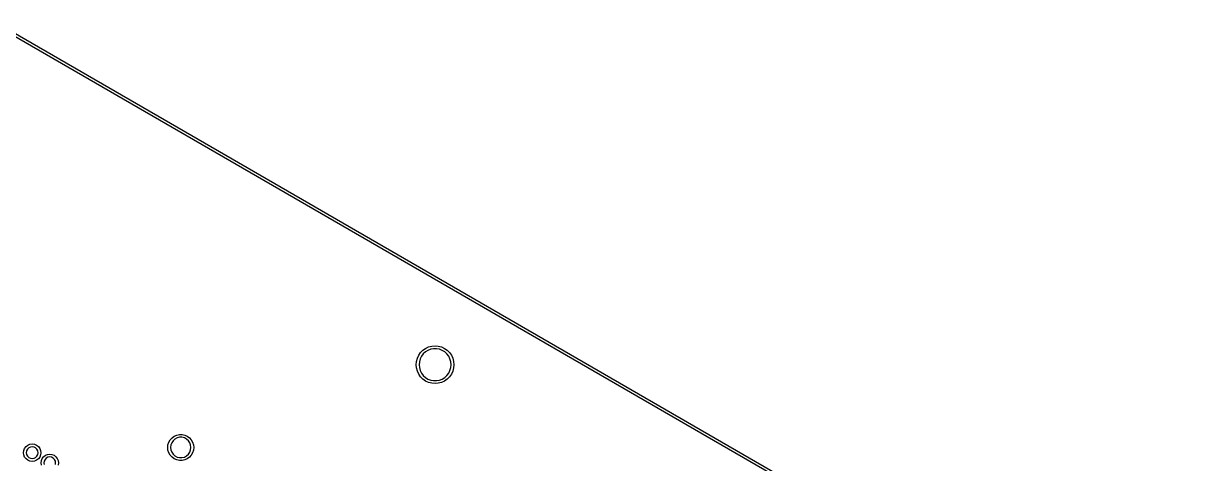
# Model space of a CAD drawing. Extents: x 0 to 6.5, y -7.51 to 0.
# Drawn here: x 3.322 to 6.502, y -1.192 to 0.003 of the extents above; entities that cross this region are included whole.
import ezdxf

# ---------------------------------------------------------------- set-up
doc = ezdxf.new("R2010")
doc.units = 0
doc.header["$MEASUREMENT"] = 0
doc.layers.add('BLACK', color=7, linetype='CONTINUOUS')

msp = doc.modelspace()

# ---------------------------------------------------------------- linework, layer by layer
at = {"layer": 'BLACK', "linetype": 'CONTINUOUS'}
for p, q in [((3.252, 0.0034), (6.502, -1.873)), ((6.4961, -1.8787), (3.25, -0.0045)), ((4.3961, -0.8976), (4.4012, -0.8903)), ((4.4012, -0.8903), (4.4075, -0.884)), ((4.4075, -0.884), (4.4148, -0.8789)), ((4.4142, -0.8885), (4.4083, -0.8939)), ((4.421, -0.8843), (4.4142, -0.8885)), ((4.4148, -0.8789), (4.4229, -0.8751)), ((4.4285, -0.8814), (4.421, -0.8843)), ((4.4229, -0.8751), (4.4315, -0.8728)), ((4.4364, -0.8799), (4.4285, -0.8814)), ((4.4315, -0.8728), (4.4404, -0.872)), ((4.4444, -0.8799), (4.4364, -0.8799)), ((4.4404, -0.872), (4.4493, -0.8728)), ((4.4523, -0.8814), (4.4444, -0.8799)), ((4.4493, -0.8728), (4.4579, -0.8751)), ((4.4598, -0.8843), (4.4523, -0.8814)), ((4.4579, -0.8751), (4.466, -0.8789)), ((4.4666, -0.8885), (4.4598, -0.8843)), ((4.466, -0.8789), (4.4733, -0.884)), ((4.4726, -0.8939), (4.4666, -0.8885)), ((4.4733, -0.884), (4.4796, -0.8903)), ((4.4796, -0.8903), (4.4848, -0.8976)), ((4.3893, -0.9232), (4.39, -0.9143)), ((4.39, -0.9143), (4.3923, -0.9057)), ((4.3923, -0.9057), (4.3961, -0.8976)), ((4.3977, -0.9152), (4.3969, -0.9232)), ((4.3999, -0.9075), (4.3977, -0.9152)), ((4.4035, -0.9003), (4.3999, -0.9075)), ((4.4083, -0.8939), (4.4035, -0.9003)), ((4.4774, -0.9003), (4.4726, -0.8939)), ((4.481, -0.9075), (4.4774, -0.9003)), ((4.4832, -0.9152), (4.481, -0.9075)), ((4.4839, -0.9232), (4.4832, -0.9152)), ((4.4848, -0.8976), (4.4885, -0.9057)), ((4.4885, -0.9057), (4.4908, -0.9143)), ((4.4908, -0.9143), (4.4916, -0.9232)), ((4.39, -0.9321), (4.3893, -0.9232)), ((4.3923, -0.9407), (4.39, -0.9321)), ((4.3961, -0.9488), (4.3923, -0.9407)), ((4.4012, -0.9561), (4.3961, -0.9488)), ((4.3969, -0.9232), (4.3977, -0.9312)), ((4.3977, -0.9312), (4.3999, -0.9389)), ((4.3999, -0.9389), (4.4035, -0.9461)), ((4.4035, -0.9461), (4.4083, -0.9525)), ((4.4083, -0.9525), (4.4142, -0.9579)), ((4.4666, -0.9579), (4.4726, -0.9525)), ((4.4726, -0.9525), (4.4774, -0.9461)), ((4.4774, -0.9461), (4.481, -0.9389)), ((4.4848, -0.9488), (4.4796, -0.9561)), ((4.481, -0.9389), (4.4832, -0.9312)), ((4.4832, -0.9312), (4.4839, -0.9232)), ((4.4885, -0.9407), (4.4848, -0.9488)), ((4.4908, -0.9321), (4.4885, -0.9407)), ((4.4916, -0.9232), (4.4908, -0.9321)), ((4.4075, -0.9624), (4.4012, -0.9561)), ((4.4148, -0.9676), (4.4075, -0.9624)), ((4.4142, -0.9579), (4.421, -0.9622)), ((4.4229, -0.9713), (4.4148, -0.9676)), ((4.421, -0.9622), (4.4285, -0.9651)), ((4.4315, -0.9736), (4.4229, -0.9713)), ((4.4285, -0.9651), (4.4364, -0.9665)), ((4.4404, -0.9744), (4.4315, -0.9736)), ((4.4364, -0.9665), (4.4444, -0.9665)), ((4.4493, -0.9736), (4.4404, -0.9744)), ((4.4444, -0.9665), (4.4523, -0.9651)), ((4.4579, -0.9713), (4.4493, -0.9736)), ((4.4523, -0.9651), (4.4598, -0.9622)), ((4.466, -0.9676), (4.4579, -0.9713)), ((4.4598, -0.9622), (4.4666, -0.9579)), ((4.4733, -0.9624), (4.466, -0.9676)), ((4.4796, -0.9561), (4.4733, -0.9624)), ((3.7382, -1.1143), (3.7455, -1.1128)), ((3.7455, -1.1128), (3.7529, -1.1128)), ((3.7529, -1.1128), (3.7601, -1.1143)), ((3.3288, -1.1455), (3.3337, -1.1418)), ((3.3337, -1.1418), (3.3394, -1.1394)), ((3.3394, -1.1394), (3.3455, -1.1386)), ((3.3455, -1.1386), (3.3516, -1.1394)), ((3.3516, -1.1394), (3.3573, -1.1418)), ((3.3573, -1.1418), (3.3622, -1.1455)), ((3.7138, -1.148), (3.7145, -1.1406)), ((3.7145, -1.1406), (3.7168, -1.1336)), ((3.7168, -1.1336), (3.7205, -1.1272)), ((3.7205, -1.1272), (3.7255, -1.1217)), ((3.7222, -1.1413), (3.7214, -1.148)), ((3.7246, -1.1351), (3.7222, -1.1413)), ((3.7284, -1.1296), (3.7246, -1.1351)), ((3.7255, -1.1217), (3.7315, -1.1173)), ((3.7334, -1.1251), (3.7284, -1.1296)), ((3.7315, -1.1173), (3.7382, -1.1143)), ((3.7393, -1.122), (3.7334, -1.1251)), ((3.7458, -1.1204), (3.7393, -1.122)), ((3.7525, -1.1204), (3.7458, -1.1204)), ((3.759, -1.122), (3.7525, -1.1204)), ((3.765, -1.1251), (3.759, -1.122)), ((3.7601, -1.1143), (3.7669, -1.1173)), ((3.77, -1.1296), (3.765, -1.1251)), ((3.7669, -1.1173), (3.7729, -1.1217)), ((3.7738, -1.1351), (3.77, -1.1296)), ((3.7729, -1.1217), (3.7779, -1.1272)), ((3.7761, -1.1413), (3.7738, -1.1351)), ((3.777, -1.148), (3.7761, -1.1413)), ((3.7779, -1.1272), (3.7816, -1.1336)), ((3.7816, -1.1336), (3.7839, -1.1406)), ((3.7839, -1.1406), (3.7846, -1.148)), ((3.3218, -1.1622), (3.3227, -1.1561)), ((3.3227, -1.1683), (3.3218, -1.1622)), ((3.3227, -1.1561), (3.325, -1.1504)), ((3.325, -1.174), (3.3227, -1.1683)), ((3.325, -1.1504), (3.3288, -1.1455)), ((3.3288, -1.1789), (3.325, -1.174)), ((3.3303, -1.1573), (3.3295, -1.1622)), ((3.3295, -1.1622), (3.3303, -1.1672)), ((3.3326, -1.1529), (3.3303, -1.1573)), ((3.3303, -1.1672), (3.3326, -1.1716)), ((3.3361, -1.1493), (3.3326, -1.1529)), ((3.3326, -1.1716), (3.3361, -1.1751)), ((3.3405, -1.1471), (3.3361, -1.1493)), ((3.3361, -1.1751), (3.3405, -1.1774)), ((3.3455, -1.1463), (3.3405, -1.1471)), ((3.3504, -1.1471), (3.3455, -1.1463)), ((3.3548, -1.1493), (3.3504, -1.1471)), ((3.3504, -1.1774), (3.3548, -1.1751)), ((3.3584, -1.1529), (3.3548, -1.1493)), ((3.3548, -1.1751), (3.3584, -1.1716)), ((3.3606, -1.1573), (3.3584, -1.1529)), ((3.3584, -1.1716), (3.3606, -1.1672)), ((3.3614, -1.1622), (3.3606, -1.1573)), ((3.3606, -1.1672), (3.3614, -1.1622)), ((3.3622, -1.1455), (3.3659, -1.1504)), ((3.3659, -1.174), (3.3622, -1.1789)), ((3.3659, -1.1504), (3.3683, -1.1561)), ((3.3683, -1.1683), (3.3659, -1.174)), ((3.3683, -1.1561), (3.3691, -1.1622)), ((3.3691, -1.1622), (3.3683, -1.1683)), ((3.3727, -1.178), (3.3765, -1.1731)), ((3.3765, -1.1731), (3.3814, -1.1693)), ((3.3814, -1.1693), (3.3871, -1.167)), ((3.3883, -1.1746), (3.3838, -1.1769)), ((3.3871, -1.167), (3.3932, -1.1662)), ((3.3932, -1.1738), (3.3883, -1.1746)), ((3.3932, -1.1662), (3.3993, -1.167)), ((3.3981, -1.1746), (3.3932, -1.1738)), ((3.4026, -1.1769), (3.3981, -1.1746)), ((3.3993, -1.167), (3.405, -1.1693)), ((3.405, -1.1693), (3.4099, -1.1731)), ((3.4099, -1.1731), (3.4137, -1.178)), ((3.7145, -1.1554), (3.7138, -1.148)), ((3.7168, -1.1624), (3.7145, -1.1554)), ((3.7205, -1.1688), (3.7168, -1.1624)), ((3.7255, -1.1743), (3.7205, -1.1688)), ((3.7214, -1.148), (3.7222, -1.1546)), ((3.7222, -1.1546), (3.7246, -1.1609)), ((3.7246, -1.1609), (3.7284, -1.1664)), ((3.7315, -1.1787), (3.7255, -1.1743)), ((3.7284, -1.1664), (3.7334, -1.1708)), ((3.7334, -1.1708), (3.7393, -1.1739)), ((3.7393, -1.1739), (3.7458, -1.1756)), ((3.7458, -1.1756), (3.7525, -1.1756)), ((3.7525, -1.1756), (3.759, -1.1739)), ((3.759, -1.1739), (3.765, -1.1708)), ((3.765, -1.1708), (3.77, -1.1664)), ((3.7729, -1.1743), (3.7669, -1.1787)), ((3.77, -1.1664), (3.7738, -1.1609)), ((3.7779, -1.1688), (3.7729, -1.1743)), ((3.7738, -1.1609), (3.7761, -1.1546)), ((3.7761, -1.1546), (3.777, -1.148)), ((3.7816, -1.1624), (3.7779, -1.1688)), ((3.7839, -1.1554), (3.7816, -1.1624)), ((3.7846, -1.148), (3.7839, -1.1554)), ((3.3337, -1.1827), (3.3288, -1.1789)), ((3.3394, -1.185), (3.3337, -1.1827)), ((3.3455, -1.1858), (3.3394, -1.185)), ((3.3405, -1.1774), (3.3455, -1.1782)), ((3.3455, -1.1782), (3.3504, -1.1774)), ((3.3516, -1.185), (3.3455, -1.1858)), ((3.3573, -1.1827), (3.3516, -1.185)), ((3.3622, -1.1789), (3.3573, -1.1827)), ((3.3696, -1.1898), (3.3704, -1.1837)), ((3.3704, -1.1959), (3.3696, -1.1898)), ((3.3704, -1.1837), (3.3727, -1.178)), ((3.378, -1.1849), (3.3773, -1.1898)), ((3.3773, -1.1898), (3.378, -1.1947)), ((3.3803, -1.1804), (3.378, -1.1849)), ((3.3838, -1.1769), (3.3803, -1.1804)), ((3.4061, -1.1804), (3.4026, -1.1769)), ((3.4084, -1.1849), (3.4061, -1.1804)), ((3.4091, -1.1898), (3.4084, -1.1849)), ((3.4084, -1.1947), (3.4091, -1.1898)), ((3.4137, -1.178), (3.416, -1.1837)), ((3.416, -1.1837), (3.4168, -1.1898)), ((3.4168, -1.1898), (3.416, -1.1959)), ((3.7382, -1.1817), (3.7315, -1.1787)), ((3.7455, -1.1832), (3.7382, -1.1817)), ((3.7529, -1.1832), (3.7455, -1.1832)), ((3.7601, -1.1817), (3.7529, -1.1832)), ((3.7669, -1.1787), (3.7601, -1.1817))]:
    msp.add_line(p, q, dxfattribs=at)

doc.saveas('drawing.dxf')
